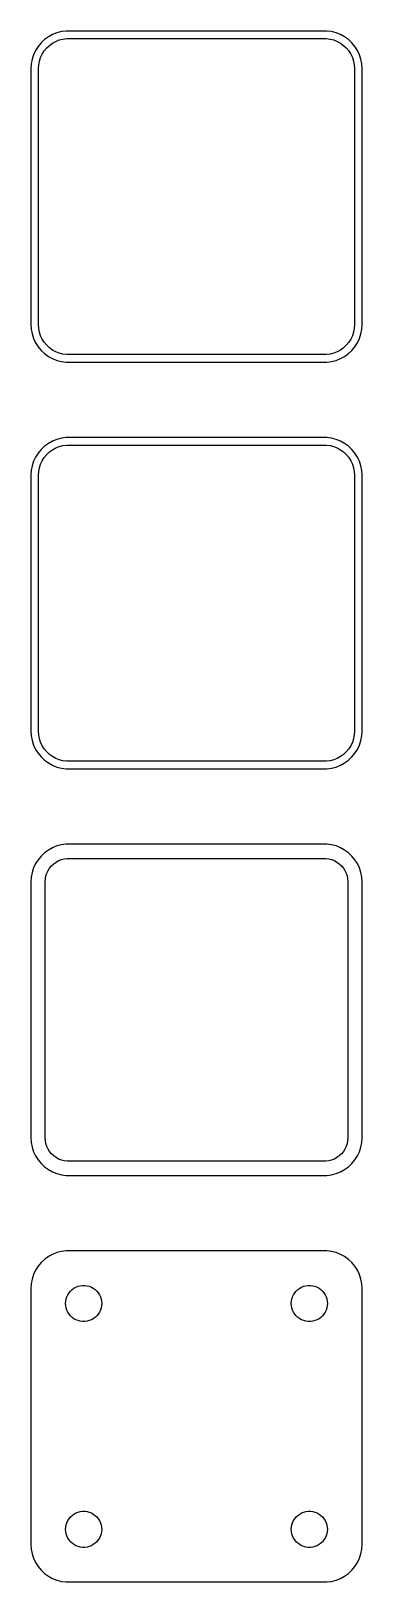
# Model space of a CAD drawing. Header units: metres. Extents: x -22 to 22, y 194 to 400.
import ezdxf

# ---------------------------------------------------------------- set-up
doc = ezdxf.new("R2010")
doc.units = ezdxf.units.M

msp = doc.modelspace()

# ---------------------------------------------------------------- linework, layer by layer
for p, q in [((-18.5451, 399.755), (-19.1289, 399.524)), ((-17.9369, 399.911), (-18.5451, 399.755)), ((-17.3139, 399.99), (-17.9369, 399.911)), ((17.3139, 399.99), (-17.3139, 399.99)), ((17.9369, 399.911), (17.3139, 399.99)), ((18.5451, 399.755), (17.9369, 399.911)), ((19.1289, 399.524), (18.5451, 399.755)), ((-21.0451, 397.939), (-21.3815, 397.409)), ((-20.6448, 398.423), (-21.0451, 397.939)), ((-20.1871, 398.853), (-20.6448, 398.423)), ((-20.2361, 397.351), (-19.9159, 397.738)), ((-19.6791, 399.222), (-20.1871, 398.853)), ((-19.9159, 397.738), (-19.5497, 398.082)), ((-19.1289, 399.524), (-19.6791, 399.222)), ((-19.5497, 398.082), (-19.1433, 398.377)), ((-19.1433, 398.377), (-18.7031, 398.619)), ((-18.7031, 398.619), (-18.2361, 398.804)), ((-18.2361, 398.804), (-17.7495, 398.929)), ((-17.7495, 398.929), (-17.2512, 398.992)), ((-17.2512, 398.992), (17.2512, 398.992)), ((17.2512, 398.992), (17.7495, 398.929)), ((17.7495, 398.929), (18.2361, 398.804)), ((18.2361, 398.804), (18.7031, 398.619)), ((18.7031, 398.619), (19.1433, 398.377)), ((19.6791, 399.222), (19.1289, 399.524)), ((19.1433, 398.377), (19.5497, 398.082)), ((19.5497, 398.082), (19.9159, 397.738)), ((20.1871, 398.853), (19.6791, 399.222)), ((19.9159, 397.738), (20.2361, 397.351)), ((20.6448, 398.423), (20.1871, 398.853)), ((21.0451, 397.939), (20.6448, 398.423)), ((21.3815, 397.409), (21.0451, 397.939)), ((-21.9606, 395.627), (-22, 395)), ((-21.8429, 396.243), (-21.9606, 395.627)), ((-21.6489, 396.841), (-21.8429, 396.243)), ((-21.3815, 397.409), (-21.6489, 396.841)), ((-21, 395), (-20.9684, 395.501)), ((-20.9684, 395.501), (-20.8743, 395.995)), ((-20.8743, 395.995), (-20.7191, 396.472)), ((-20.7191, 396.472), (-20.5052, 396.927)), ((-20.5052, 396.927), (-20.2361, 397.351)), ((20.2361, 397.351), (20.5052, 396.927)), ((20.5052, 396.927), (20.7191, 396.472)), ((20.7191, 396.472), (20.8743, 395.995)), ((20.8743, 395.995), (20.9684, 395.501)), ((20.9684, 395.501), (21, 395)), ((21.6489, 396.841), (21.3815, 397.409)), ((21.8429, 396.243), (21.6489, 396.841)), ((21.9606, 395.627), (21.8429, 396.243)), ((22, 395), (21.9606, 395.627)), ((-22, 395), (-22, 361)), ((-21, 361), (-21, 395)), ((21, 395), (21, 361)), ((22, 361), (22, 395)), ((-22, 361), (-21.9606, 360.373)), ((-20.9684, 360.499), (-21, 361)), ((-20.8743, 360.005), (-20.9684, 360.499)), ((20.9684, 360.499), (20.8743, 360.005)), ((21, 361), (20.9684, 360.499)), ((21.9606, 360.373), (22, 361)), ((-21.9606, 360.373), (-21.8429, 359.757)), ((-21.8429, 359.757), (-21.6489, 359.159)), ((-21.6489, 359.159), (-21.3815, 358.591)), ((-21.3815, 358.591), (-21.0451, 358.061)), ((-20.7191, 359.528), (-20.8743, 360.005)), ((-20.5052, 359.073), (-20.7191, 359.528)), ((-20.2361, 358.649), (-20.5052, 359.073)), ((-19.9159, 358.262), (-20.2361, 358.649)), ((20.2361, 358.649), (19.9159, 358.262)), ((20.5052, 359.073), (20.2361, 358.649)), ((20.7191, 359.528), (20.5052, 359.073)), ((20.8743, 360.005), (20.7191, 359.528)), ((21.0451, 358.061), (21.3815, 358.591)), ((21.3815, 358.591), (21.6489, 359.159)), ((21.6489, 359.159), (21.8429, 359.757)), ((21.8429, 359.757), (21.9606, 360.373)), ((-21.0451, 358.061), (-20.6448, 357.577)), ((-20.6448, 357.577), (-20.1871, 357.147)), ((-20.1871, 357.147), (-19.6791, 356.778)), ((-19.5497, 357.918), (-19.9159, 358.262)), ((-19.6791, 356.778), (-19.1289, 356.476)), ((-19.1433, 357.623), (-19.5497, 357.918)), ((-18.7031, 357.381), (-19.1433, 357.623)), ((-19.1289, 356.476), (-18.5451, 356.245)), ((-18.2361, 357.196), (-18.7031, 357.381)), ((-17.7495, 357.071), (-18.2361, 357.196)), ((-17.2512, 357.008), (-17.7495, 357.071)), ((17.2512, 357.008), (-17.2512, 357.008)), ((17.7495, 357.071), (17.2512, 357.008)), ((18.2361, 357.196), (17.7495, 357.071)), ((18.7031, 357.381), (18.2361, 357.196)), ((18.5451, 356.245), (19.1289, 356.476)), ((19.1433, 357.623), (18.7031, 357.381)), ((19.1289, 356.476), (19.6791, 356.778)), ((19.5497, 357.918), (19.1433, 357.623)), ((19.9159, 358.262), (19.5497, 357.918)), ((19.6791, 356.778), (20.1871, 357.147)), ((20.1871, 357.147), (20.6448, 357.577)), ((20.6448, 357.577), (21.0451, 358.061)), ((-18.5451, 356.245), (-17.9369, 356.089)), ((-17.9369, 356.089), (-17.3139, 356.01)), ((-17.3139, 356.01), (17.3139, 356.01)), ((17.3139, 356.01), (17.9369, 356.089)), ((17.9369, 356.089), (18.5451, 356.245)), ((-20.6448, 344.423), (-21.0451, 343.939)), ((-20.1871, 344.853), (-20.6448, 344.423)), ((-19.6791, 345.222), (-20.1871, 344.853)), ((-19.9159, 343.738), (-19.5497, 344.082)), ((-19.1289, 345.524), (-19.6791, 345.222)), ((-19.5497, 344.082), (-19.1433, 344.377)), ((-19.1433, 344.377), (-18.7031, 344.619)), ((-18.5451, 345.755), (-19.1289, 345.524)), ((-18.7031, 344.619), (-18.2361, 344.804)), ((-17.9369, 345.911), (-18.5451, 345.755)), ((-18.2361, 344.804), (-17.7495, 344.929)), ((-17.3139, 345.99), (-17.9369, 345.911)), ((-17.7495, 344.929), (-17.2512, 344.992)), ((17.3139, 345.99), (-17.3139, 345.99)), ((-17.2512, 344.992), (17.2512, 344.992)), ((17.2512, 344.992), (17.7495, 344.929)), ((17.9369, 345.911), (17.3139, 345.99)), ((17.7495, 344.929), (18.2361, 344.804)), ((18.5451, 345.755), (17.9369, 345.911)), ((18.2361, 344.804), (18.7031, 344.619)), ((19.1289, 345.524), (18.5451, 345.755)), ((18.7031, 344.619), (19.1433, 344.377)), ((19.6791, 345.222), (19.1289, 345.524)), ((19.1433, 344.377), (19.5497, 344.082)), ((19.5497, 344.082), (19.9159, 343.738)), ((20.1871, 344.853), (19.6791, 345.222)), ((20.6448, 344.423), (20.1871, 344.853)), ((21.0451, 343.939), (20.6448, 344.423)), ((-21.8429, 342.243), (-21.9606, 341.627)), ((-21.6489, 342.841), (-21.8429, 342.243)), ((-21.3815, 343.409), (-21.6489, 342.841)), ((-21.0451, 343.939), (-21.3815, 343.409)), ((-20.9684, 341.501), (-20.8743, 341.995)), ((-20.8743, 341.995), (-20.7191, 342.472)), ((-20.7191, 342.472), (-20.5052, 342.927)), ((-20.5052, 342.927), (-20.2361, 343.351)), ((-20.2361, 343.351), (-19.9159, 343.738)), ((19.9159, 343.738), (20.2361, 343.351)), ((20.2361, 343.351), (20.5052, 342.927)), ((20.5052, 342.927), (20.7191, 342.472)), ((20.7191, 342.472), (20.8743, 341.995)), ((20.8743, 341.995), (20.9684, 341.501)), ((21.3815, 343.409), (21.0451, 343.939)), ((21.6489, 342.841), (21.3815, 343.409)), ((21.8429, 342.243), (21.6489, 342.841)), ((21.9606, 341.627), (21.8429, 342.243)), ((-21.9606, 341.627), (-22, 341)), ((-22, 341), (-22, 307)), ((-21, 341), (-20.9684, 341.501)), ((-21, 307), (-21, 341)), ((20.9684, 341.501), (21, 341)), ((21, 341), (21, 307)), ((22, 341), (21.9606, 341.627)), ((22, 307), (22, 341)), ((-22, 307), (-21.9606, 306.373)), ((-20.9684, 306.499), (-21, 307)), ((21, 307), (20.9684, 306.499)), ((21.9606, 306.373), (22, 307)), ((-21.9606, 306.373), (-21.8429, 305.757)), ((-21.8429, 305.757), (-21.6489, 305.159)), ((-21.6489, 305.159), (-21.3815, 304.591)), ((-20.8743, 306.005), (-20.9684, 306.499)), ((-20.7191, 305.528), (-20.8743, 306.005)), ((-20.5052, 305.073), (-20.7191, 305.528)), ((-20.2361, 304.649), (-20.5052, 305.073)), ((20.5052, 305.073), (20.2361, 304.649)), ((20.7191, 305.528), (20.5052, 305.073)), ((20.8743, 306.005), (20.7191, 305.528)), ((20.9684, 306.499), (20.8743, 306.005)), ((21.3815, 304.591), (21.6489, 305.159)), ((21.6489, 305.159), (21.8429, 305.757)), ((21.8429, 305.757), (21.9606, 306.373)), ((-21.3815, 304.591), (-21.0451, 304.061)), ((-21.0451, 304.061), (-20.6448, 303.577)), ((-20.6448, 303.577), (-20.1871, 303.147)), ((-19.9159, 304.262), (-20.2361, 304.649)), ((-20.1871, 303.147), (-19.6791, 302.778)), ((-19.5497, 303.918), (-19.9159, 304.262)), ((-19.1433, 303.623), (-19.5497, 303.918)), ((-18.7031, 303.381), (-19.1433, 303.623)), ((-18.2361, 303.196), (-18.7031, 303.381)), ((-17.7495, 303.071), (-18.2361, 303.196)), ((-17.2512, 303.008), (-17.7495, 303.071)), ((17.2512, 303.008), (-17.2512, 303.008)), ((17.7495, 303.071), (17.2512, 303.008)), ((18.2361, 303.196), (17.7495, 303.071)), ((18.7031, 303.381), (18.2361, 303.196)), ((19.1433, 303.623), (18.7031, 303.381)), ((19.5497, 303.918), (19.1433, 303.623)), ((19.9159, 304.262), (19.5497, 303.918)), ((19.6791, 302.778), (20.1871, 303.147)), ((20.2361, 304.649), (19.9159, 304.262)), ((20.1871, 303.147), (20.6448, 303.577)), ((20.6448, 303.577), (21.0451, 304.061)), ((21.0451, 304.061), (21.3815, 304.591)), ((-19.6791, 302.778), (-19.1289, 302.476)), ((-19.1289, 302.476), (-18.5451, 302.245)), ((-18.5451, 302.245), (-17.9369, 302.089)), ((-17.9369, 302.089), (-17.3139, 302.01)), ((-17.3139, 302.01), (17.3139, 302.01)), ((17.3139, 302.01), (17.9369, 302.089)), ((17.9369, 302.089), (18.5451, 302.245)), ((18.5451, 302.245), (19.1289, 302.476)), ((19.1289, 302.476), (19.6791, 302.778)), ((-20.1871, 290.853), (-20.6448, 290.423)), ((-19.6791, 291.222), (-20.1871, 290.853)), ((-19.1289, 291.524), (-19.6791, 291.222)), ((-18.5451, 291.755), (-19.1289, 291.524)), ((-17.9369, 291.911), (-18.5451, 291.755)), ((-17.3139, 291.99), (-17.9369, 291.911)), ((17.3139, 291.99), (-17.3139, 291.99)), ((17.9369, 291.911), (17.3139, 291.99)), ((18.5451, 291.755), (17.9369, 291.911)), ((19.1289, 291.524), (18.5451, 291.755)), ((19.6791, 291.222), (19.1289, 291.524)), ((20.1871, 290.853), (19.6791, 291.222)), ((20.6448, 290.423), (20.1871, 290.853)), ((-21.6489, 288.841), (-21.8429, 288.243)), ((-21.3815, 289.409), (-21.6489, 288.841)), ((-21.0451, 289.939), (-21.3815, 289.409)), ((-20.6448, 290.423), (-21.0451, 289.939)), ((-19.8943, 288.146), (-19.7279, 288.5)), ((-19.7279, 288.5), (-19.5184, 288.83)), ((-19.5184, 288.83), (-19.2692, 289.131)), ((-19.2692, 289.131), (-18.9842, 289.399)), ((-18.9842, 289.399), (-18.668, 289.628)), ((-18.668, 289.628), (-18.3254, 289.817)), ((-18.3254, 289.817), (-17.9619, 289.961)), ((-17.9619, 289.961), (-17.5833, 290.058)), ((-17.5833, 290.058), (-17.1954, 290.107)), ((-17.1954, 290.107), (17.1954, 290.107)), ((17.1954, 290.107), (17.5833, 290.058)), ((17.5833, 290.058), (17.9619, 289.961)), ((17.9619, 289.961), (18.3254, 289.817)), ((18.3254, 289.817), (18.668, 289.628)), ((18.668, 289.628), (18.9842, 289.399)), ((18.9842, 289.399), (19.2692, 289.131)), ((19.2692, 289.131), (19.5184, 288.83)), ((19.5184, 288.83), (19.7279, 288.5)), ((19.7279, 288.5), (19.8943, 288.146)), ((21.0451, 289.939), (20.6448, 290.423)), ((21.3815, 289.409), (21.0451, 289.939)), ((21.6489, 288.841), (21.3815, 289.409)), ((21.8429, 288.243), (21.6489, 288.841)), ((-21.9606, 287.627), (-22, 287)), ((-22, 287), (-22, 253)), ((-21.8429, 288.243), (-21.9606, 287.627)), ((-20.1129, 287), (-20.0884, 287.39)), ((-20.1129, 253), (-20.1129, 287)), ((-20.0884, 287.39), (-20.0151, 287.774)), ((-20.0151, 287.774), (-19.8943, 288.146)), ((19.8943, 288.146), (20.0151, 287.774)), ((20.0151, 287.774), (20.0884, 287.39)), ((20.0884, 287.39), (20.1129, 287)), ((20.1129, 287), (20.1129, 253)), ((21.9606, 287.627), (21.8429, 288.243)), ((22, 287), (21.9606, 287.627)), ((22, 253), (22, 287)), ((-22, 253), (-21.9606, 252.373)), ((-21.9606, 252.373), (-21.8429, 251.757)), ((-21.8429, 251.757), (-21.6489, 251.159)), ((-20.0884, 252.61), (-20.1129, 253)), ((-20.0151, 252.226), (-20.0884, 252.61)), ((-19.8943, 251.854), (-20.0151, 252.226)), ((-19.7279, 251.5), (-19.8943, 251.854)), ((-19.5184, 251.17), (-19.7279, 251.5)), ((19.7279, 251.5), (19.5184, 251.17)), ((19.8943, 251.854), (19.7279, 251.5)), ((20.0151, 252.226), (19.8943, 251.854)), ((20.0884, 252.61), (20.0151, 252.226)), ((20.1129, 253), (20.0884, 252.61)), ((21.6489, 251.159), (21.8429, 251.757)), ((21.8429, 251.757), (21.9606, 252.373)), ((21.9606, 252.373), (22, 253)), ((-21.6489, 251.159), (-21.3815, 250.591)), ((-21.3815, 250.591), (-21.0451, 250.061)), ((-21.0451, 250.061), (-20.6448, 249.577)), ((-20.6448, 249.577), (-20.1871, 249.147)), ((-19.2692, 250.869), (-19.5184, 251.17)), ((-18.9842, 250.601), (-19.2692, 250.869)), ((-18.668, 250.372), (-18.9842, 250.601)), ((-18.3254, 250.183), (-18.668, 250.372)), ((-17.9619, 250.039), (-18.3254, 250.183)), ((-17.5833, 249.942), (-17.9619, 250.039)), ((-17.1954, 249.893), (-17.5833, 249.942)), ((17.1954, 249.893), (-17.1954, 249.893)), ((17.5833, 249.942), (17.1954, 249.893)), ((17.9619, 250.039), (17.5833, 249.942)), ((18.3254, 250.183), (17.9619, 250.039)), ((18.668, 250.372), (18.3254, 250.183)), ((18.9842, 250.601), (18.668, 250.372)), ((19.2692, 250.869), (18.9842, 250.601)), ((19.5184, 251.17), (19.2692, 250.869)), ((20.1871, 249.147), (20.6448, 249.577)), ((20.6448, 249.577), (21.0451, 250.061)), ((21.0451, 250.061), (21.3815, 250.591)), ((21.3815, 250.591), (21.6489, 251.159)), ((-20.1871, 249.147), (-19.6791, 248.778)), ((-19.6791, 248.778), (-19.1289, 248.476)), ((-19.1289, 248.476), (-18.5451, 248.245)), ((-18.5451, 248.245), (-17.9369, 248.089)), ((-17.9369, 248.089), (-17.3139, 248.01)), ((-17.3139, 248.01), (17.3139, 248.01)), ((17.3139, 248.01), (17.9369, 248.089)), ((17.9369, 248.089), (18.5451, 248.245)), ((18.5451, 248.245), (19.1289, 248.476)), ((19.1289, 248.476), (19.6791, 248.778)), ((19.6791, 248.778), (20.1871, 249.147)), ((-19.6791, 237.222), (-20.1871, 236.853)), ((-19.1289, 237.524), (-19.6791, 237.222)), ((-18.5451, 237.755), (-19.1289, 237.524)), ((-17.9369, 237.911), (-18.5451, 237.755)), ((-17.3139, 237.99), (-17.9369, 237.911)), ((17.3139, 237.99), (-17.3139, 237.99)), ((17.9369, 237.911), (17.3139, 237.99)), ((18.5451, 237.755), (17.9369, 237.911)), ((19.1289, 237.524), (18.5451, 237.755)), ((19.6791, 237.222), (19.1289, 237.524)), ((20.1871, 236.853), (19.6791, 237.222)), ((-21.6489, 234.841), (-21.8429, 234.243)), ((-21.3815, 235.409), (-21.6489, 234.841)), ((-21.0451, 235.939), (-21.3815, 235.409)), ((-20.6448, 236.423), (-21.0451, 235.939)), ((-20.1871, 236.853), (-20.6448, 236.423)), ((20.6448, 236.423), (20.1871, 236.853)), ((21.0451, 235.939), (20.6448, 236.423)), ((21.3815, 235.409), (21.0451, 235.939)), ((21.6489, 234.841), (21.3815, 235.409)), ((21.8429, 234.243), (21.6489, 234.841)), ((-21.9606, 233.627), (-22, 233)), ((-22, 233), (-22, 199)), ((-21.8429, 234.243), (-21.9606, 233.627)), ((-16.7495, 232.643), (-16.5298, 232.849)), ((-16.5298, 232.849), (-16.286, 233.026)), ((-16.286, 233.026), (-16.0219, 233.172)), ((-16.0219, 233.172), (-15.7416, 233.283)), ((-15.7416, 233.283), (-15.4497, 233.357)), ((-15.4497, 233.357), (-15.1507, 233.395)), ((-15.1507, 233.395), (-14.8493, 233.395)), ((-14.8493, 233.395), (-14.5503, 233.357)), ((-14.5503, 233.357), (-14.2583, 233.283)), ((-14.2583, 233.283), (-13.9781, 233.172)), ((-13.9781, 233.172), (-13.714, 233.026)), ((-13.714, 233.026), (-13.4702, 232.849)), ((-13.4702, 232.849), (-13.2505, 232.643)), ((13.2505, 232.643), (13.4702, 232.849)), ((13.4702, 232.849), (13.714, 233.026)), ((13.714, 233.026), (13.9781, 233.172)), ((13.9781, 233.172), (14.2583, 233.283)), ((14.2583, 233.283), (14.5503, 233.357)), ((14.5503, 233.357), (14.8493, 233.395)), ((14.8493, 233.395), (15.1507, 233.395)), ((15.1507, 233.395), (15.4497, 233.357)), ((15.4497, 233.357), (15.7416, 233.283)), ((15.7416, 233.283), (16.0219, 233.172)), ((16.0219, 233.172), (16.286, 233.026)), ((16.286, 233.026), (16.5298, 232.849)), ((16.5298, 232.849), (16.7495, 232.643)), ((21.9606, 233.627), (21.8429, 234.243)), ((22, 233), (21.9606, 233.627)), ((22, 199), (22, 233)), ((-17.4, 231), (-17.3811, 231.301)), ((-17.3811, 230.699), (-17.4, 231)), ((-17.3811, 231.301), (-17.3246, 231.597)), ((-17.3246, 230.403), (-17.3811, 230.699)), ((-17.3246, 231.597), (-17.2315, 231.883)), ((-17.2315, 231.883), (-17.1031, 232.156)), ((-17.1031, 232.156), (-16.9416, 232.411)), ((-16.9416, 232.411), (-16.7495, 232.643)), ((-13.2505, 232.643), (-13.0583, 232.411)), ((-13.0583, 232.411), (-12.8969, 232.156)), ((-12.8969, 232.156), (-12.7685, 231.883)), ((-12.7685, 231.883), (-12.6754, 231.597)), ((-12.6754, 231.597), (-12.6189, 231.301)), ((-12.6189, 230.699), (-12.6754, 230.403)), ((-12.6189, 231.301), (-12.6, 231)), ((-12.6, 231), (-12.6189, 230.699)), ((12.6, 231), (12.6189, 231.301)), ((12.6189, 230.699), (12.6, 231)), ((12.6189, 231.301), (12.6754, 231.597)), ((12.6754, 230.403), (12.6189, 230.699)), ((12.6754, 231.597), (12.7685, 231.883)), ((12.7685, 231.883), (12.8969, 232.156)), ((12.8969, 232.156), (13.0583, 232.411)), ((13.0583, 232.411), (13.2505, 232.643)), ((16.7495, 232.643), (16.9416, 232.411)), ((16.9416, 232.411), (17.1031, 232.156)), ((17.1031, 232.156), (17.2315, 231.883)), ((17.2315, 231.883), (17.3246, 231.597)), ((17.3246, 231.597), (17.3811, 231.301)), ((17.3811, 230.699), (17.3246, 230.403)), ((17.3811, 231.301), (17.4, 231)), ((17.4, 231), (17.3811, 230.699)), ((-17.2315, 230.117), (-17.3246, 230.403)), ((-17.1031, 229.844), (-17.2315, 230.117)), ((-16.9416, 229.589), (-17.1031, 229.844)), ((-16.7495, 229.357), (-16.9416, 229.589)), ((-16.5298, 229.151), (-16.7495, 229.357)), ((-16.286, 228.974), (-16.5298, 229.151)), ((-16.0219, 228.828), (-16.286, 228.974)), ((-15.7416, 228.717), (-16.0219, 228.828)), ((-15.4497, 228.643), (-15.7416, 228.717)), ((-15.1507, 228.605), (-15.4497, 228.643)), ((-14.5503, 228.643), (-14.8493, 228.605)), ((-14.2583, 228.717), (-14.5503, 228.643)), ((-13.9781, 228.828), (-14.2583, 228.717)), ((-13.714, 228.974), (-13.9781, 228.828)), ((-13.4702, 229.151), (-13.714, 228.974)), ((-13.2505, 229.357), (-13.4702, 229.151)), ((-13.0583, 229.589), (-13.2505, 229.357)), ((-12.8969, 229.844), (-13.0583, 229.589)), ((-12.7685, 230.117), (-12.8969, 229.844)), ((-12.6754, 230.403), (-12.7685, 230.117)), ((12.7685, 230.117), (12.6754, 230.403)), ((12.8969, 229.844), (12.7685, 230.117)), ((13.0583, 229.589), (12.8969, 229.844)), ((13.2505, 229.357), (13.0583, 229.589)), ((13.4702, 229.151), (13.2505, 229.357)), ((13.714, 228.974), (13.4702, 229.151)), ((13.9781, 228.828), (13.714, 228.974)), ((14.2583, 228.717), (13.9781, 228.828)), ((14.5503, 228.643), (14.2583, 228.717)), ((14.8493, 228.605), (14.5503, 228.643)), ((15.4497, 228.643), (15.1507, 228.605)), ((15.7416, 228.717), (15.4497, 228.643)), ((16.0219, 228.828), (15.7416, 228.717)), ((16.286, 228.974), (16.0219, 228.828)), ((16.5298, 229.151), (16.286, 228.974)), ((16.7495, 229.357), (16.5298, 229.151)), ((16.9416, 229.589), (16.7495, 229.357)), ((17.1031, 229.844), (16.9416, 229.589)), ((17.2315, 230.117), (17.1031, 229.844)), ((17.3246, 230.403), (17.2315, 230.117)), ((-14.8493, 228.605), (-15.1507, 228.605)), ((15.1507, 228.605), (14.8493, 228.605)), ((-17.3246, 201.597), (-17.2315, 201.883)), ((-17.2315, 201.883), (-17.1031, 202.156)), ((-17.1031, 202.156), (-16.9416, 202.411)), ((-16.9416, 202.411), (-16.7495, 202.643)), ((-16.7495, 202.643), (-16.5298, 202.849)), ((-16.5298, 202.849), (-16.286, 203.026)), ((-16.286, 203.026), (-16.0219, 203.172)), ((-16.0219, 203.172), (-15.7416, 203.283)), ((-15.7416, 203.283), (-15.4497, 203.357)), ((-15.4497, 203.357), (-15.1507, 203.395)), ((-15.1507, 203.395), (-14.8493, 203.395)), ((-14.8493, 203.395), (-14.5503, 203.357)), ((-14.5503, 203.357), (-14.2583, 203.283)), ((-14.2583, 203.283), (-13.9781, 203.172)), ((-13.9781, 203.172), (-13.714, 203.026)), ((-13.714, 203.026), (-13.4702, 202.849)), ((-13.4702, 202.849), (-13.2505, 202.643)), ((-13.2505, 202.643), (-13.0583, 202.411)), ((-13.0583, 202.411), (-12.8969, 202.156)), ((-12.8969, 202.156), (-12.7685, 201.883)), ((-12.7685, 201.883), (-12.6754, 201.597)), ((12.6754, 201.597), (12.7685, 201.883)), ((12.7685, 201.883), (12.8969, 202.156)), ((12.8969, 202.156), (13.0583, 202.411)), ((13.0583, 202.411), (13.2505, 202.643)), ((13.2505, 202.643), (13.4702, 202.849)), ((13.4702, 202.849), (13.714, 203.026)), ((13.714, 203.026), (13.9781, 203.172)), ((13.9781, 203.172), (14.2583, 203.283)), ((14.2583, 203.283), (14.5503, 203.357)), ((14.5503, 203.357), (14.8493, 203.395)), ((14.8493, 203.395), (15.1507, 203.395)), ((15.1507, 203.395), (15.4497, 203.357)), ((15.4497, 203.357), (15.7416, 203.283)), ((15.7416, 203.283), (16.0219, 203.172)), ((16.0219, 203.172), (16.286, 203.026)), ((16.286, 203.026), (16.5298, 202.849)), ((16.5298, 202.849), (16.7495, 202.643)), ((16.7495, 202.643), (16.9416, 202.411)), ((16.9416, 202.411), (17.1031, 202.156)), ((17.1031, 202.156), (17.2315, 201.883)), ((17.2315, 201.883), (17.3246, 201.597)), ((-17.4, 201), (-17.3811, 201.301)), ((-17.3811, 200.699), (-17.4, 201)), ((-17.3811, 201.301), (-17.3246, 201.597)), ((-17.3246, 200.403), (-17.3811, 200.699)), ((-17.2315, 200.117), (-17.3246, 200.403)), ((-17.1031, 199.844), (-17.2315, 200.117)), ((-16.9416, 199.589), (-17.1031, 199.844)), ((-12.8969, 199.844), (-13.0583, 199.589)), ((-12.7685, 200.117), (-12.8969, 199.844)), ((-12.6754, 200.403), (-12.7685, 200.117)), ((-12.6754, 201.597), (-12.6189, 201.301)), ((-12.6189, 200.699), (-12.6754, 200.403)), ((-12.6189, 201.301), (-12.6, 201)), ((-12.6, 201), (-12.6189, 200.699)), ((12.6, 201), (12.6189, 201.301)), ((12.6189, 200.699), (12.6, 201)), ((12.6189, 201.301), (12.6754, 201.597)), ((12.6754, 200.403), (12.6189, 200.699)), ((12.7685, 200.117), (12.6754, 200.403)), ((12.8969, 199.844), (12.7685, 200.117)), ((13.0583, 199.589), (12.8969, 199.844)), ((17.1031, 199.844), (16.9416, 199.589)), ((17.2315, 200.117), (17.1031, 199.844)), ((17.3246, 200.403), (17.2315, 200.117)), ((17.3246, 201.597), (17.3811, 201.301)), ((17.3811, 200.699), (17.3246, 200.403)), ((17.3811, 201.301), (17.4, 201)), ((17.4, 201), (17.3811, 200.699)), ((-22, 199), (-21.9606, 198.373)), ((-21.9606, 198.373), (-21.8429, 197.757)), ((-21.8429, 197.757), (-21.6489, 197.159)), ((-16.7495, 199.357), (-16.9416, 199.589)), ((-16.5298, 199.151), (-16.7495, 199.357)), ((-16.286, 198.974), (-16.5298, 199.151)), ((-16.0219, 198.828), (-16.286, 198.974)), ((-15.7416, 198.717), (-16.0219, 198.828)), ((-15.4497, 198.643), (-15.7416, 198.717)), ((-15.1507, 198.605), (-15.4497, 198.643)), ((-14.8493, 198.605), (-15.1507, 198.605)), ((-14.5503, 198.643), (-14.8493, 198.605)), ((-14.2583, 198.717), (-14.5503, 198.643)), ((-13.9781, 198.828), (-14.2583, 198.717)), ((-13.714, 198.974), (-13.9781, 198.828)), ((-13.4702, 199.151), (-13.714, 198.974)), ((-13.2505, 199.357), (-13.4702, 199.151)), ((-13.0583, 199.589), (-13.2505, 199.357)), ((13.2505, 199.357), (13.0583, 199.589)), ((13.4702, 199.151), (13.2505, 199.357)), ((13.714, 198.974), (13.4702, 199.151)), ((13.9781, 198.828), (13.714, 198.974)), ((14.2583, 198.717), (13.9781, 198.828)), ((14.5503, 198.643), (14.2583, 198.717)), ((14.8493, 198.605), (14.5503, 198.643)), ((15.1507, 198.605), (14.8493, 198.605)), ((15.4497, 198.643), (15.1507, 198.605)), ((15.7416, 198.717), (15.4497, 198.643)), ((16.0219, 198.828), (15.7416, 198.717)), ((16.286, 198.974), (16.0219, 198.828)), ((16.5298, 199.151), (16.286, 198.974)), ((16.7495, 199.357), (16.5298, 199.151)), ((16.9416, 199.589), (16.7495, 199.357)), ((21.6489, 197.159), (21.8429, 197.757)), ((21.8429, 197.757), (21.9606, 198.373)), ((21.9606, 198.373), (22, 199)), ((-21.6489, 197.159), (-21.3815, 196.591)), ((-21.3815, 196.591), (-21.0451, 196.061)), ((-21.0451, 196.061), (-20.6448, 195.577)), ((20.6448, 195.577), (21.0451, 196.061)), ((21.0451, 196.061), (21.3815, 196.591)), ((21.3815, 196.591), (21.6489, 197.159)), ((-20.6448, 195.577), (-20.1871, 195.147)), ((-20.1871, 195.147), (-19.6791, 194.778)), ((-19.6791, 194.778), (-19.1289, 194.476)), ((-19.1289, 194.476), (-18.5451, 194.245)), ((-18.5451, 194.245), (-17.9369, 194.089)), ((-17.9369, 194.089), (-17.3139, 194.01)), ((-17.3139, 194.01), (17.3139, 194.01)), ((17.3139, 194.01), (17.9369, 194.089)), ((17.9369, 194.089), (18.5451, 194.245)), ((18.5451, 194.245), (19.1289, 194.476)), ((19.1289, 194.476), (19.6791, 194.778)), ((19.6791, 194.778), (20.1871, 195.147)), ((20.1871, 195.147), (20.6448, 195.577))]:
    msp.add_line(p, q)

doc.saveas('drawing.dxf')
